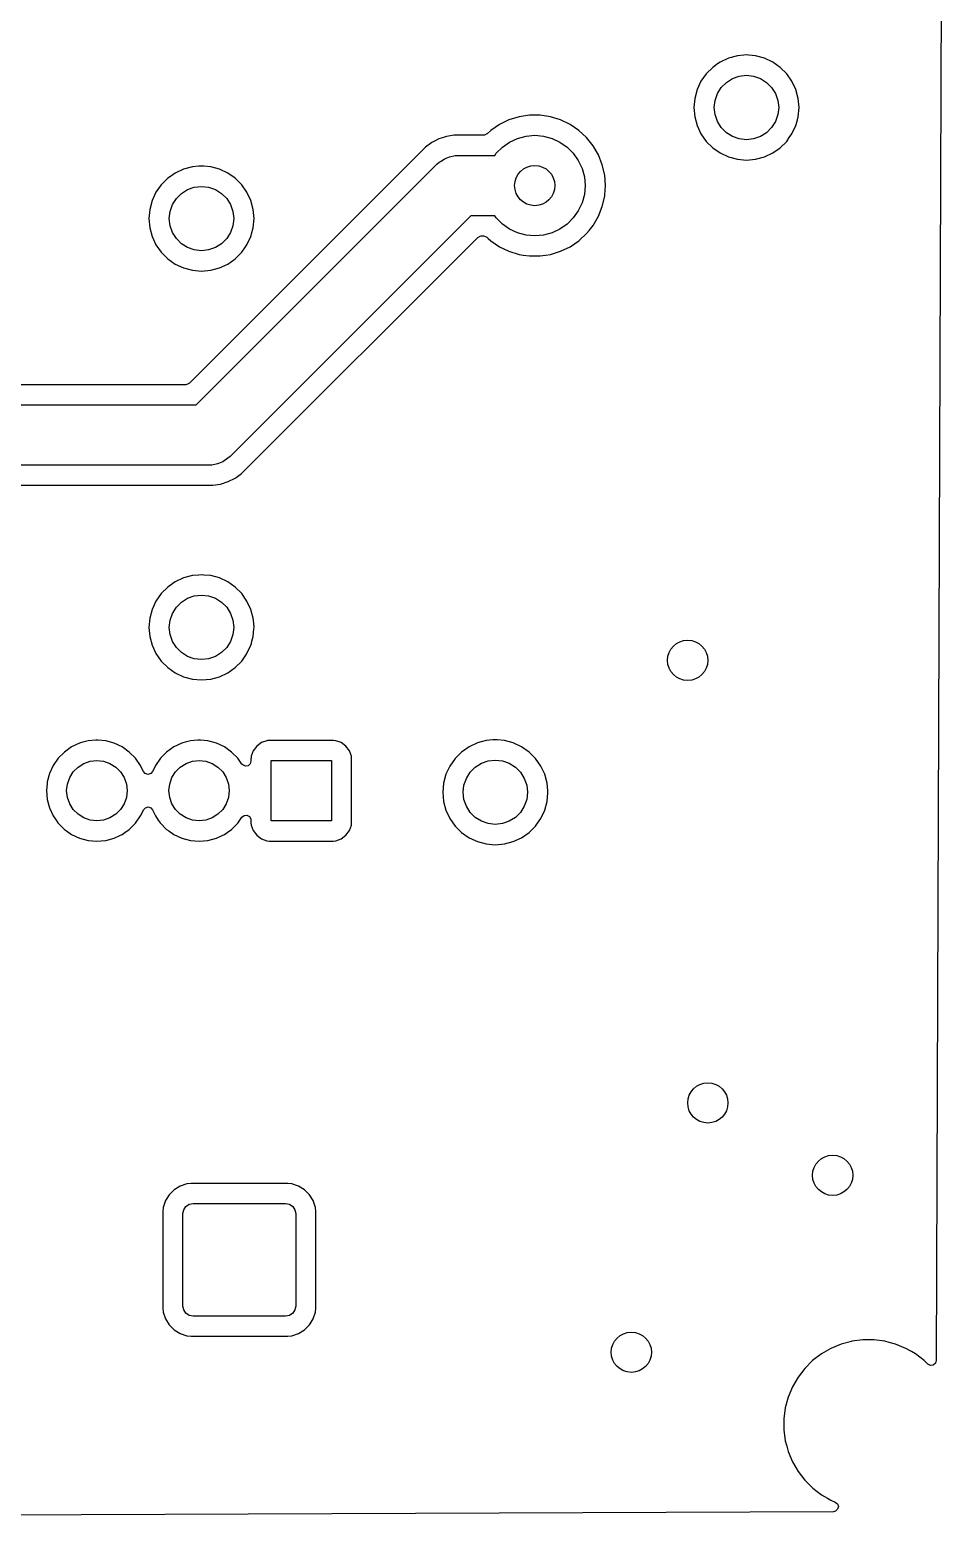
# Model space of a CAD drawing. Extents: x -0.07 to 4.53, y -0.19 to 2.96.
# Drawn here: x 3.63 to 4.527, y -0.191 to 1.272 of the extents above; entities that cross this region are included whole.
import ezdxf

# ---------------------------------------------------------------- set-up
doc = ezdxf.new("R2010")
doc.units = 0
doc.header["$MEASUREMENT"] = 0
doc.layers.add('BLACK', color=7, linetype='CONTINUOUS')

msp = doc.modelspace()

# ---------------------------------------------------------------- linework, layer by layer
at = {"layer": 'BLACK', "linetype": 'CONTINUOUS'}
for p, q in [((4.5269, 2.8103), (4.5163, -0.0301)), ((4.3131, 1.2444), (4.305, 1.2406)), ((4.3218, 1.2467), (4.3131, 1.2444)), ((4.3282, 1.2472), (4.3218, 1.2467)), ((4.3307, 1.2475), (4.3282, 1.2472)), ((4.3329, 1.2473), (4.3307, 1.2475)), ((4.3307, 1.2475), (4.3307, 1.2475)), ((4.3396, 1.2467), (4.3329, 1.2473)), ((4.3483, 1.2444), (4.3396, 1.2467)), ((4.3564, 1.2406), (4.3483, 1.2444)), ((4.2913, 1.2291), (4.2862, 1.2218)), ((4.2977, 1.2354), (4.2913, 1.2291)), ((4.3023, 1.2387), (4.2977, 1.2354)), ((4.305, 1.2406), (4.3023, 1.2387)), ((4.3637, 1.2354), (4.3564, 1.2406)), ((4.3701, 1.2291), (4.3637, 1.2354)), ((4.3752, 1.2218), (4.3701, 1.2291)), ((4.2862, 1.2218), (4.2824, 1.2136)), ((4.2862, 1.2218), (4.2862, 1.2218)), ((4.3023, 1.2097), (4.3061, 1.2157)), ((4.3061, 1.2157), (4.3111, 1.2207)), ((4.3111, 1.2207), (4.317, 1.2244)), ((4.317, 1.2244), (4.3237, 1.2268)), ((4.3237, 1.2268), (4.3307, 1.2276)), ((4.3307, 1.2276), (4.3377, 1.2268)), ((4.3377, 1.2268), (4.3444, 1.2244)), ((4.3444, 1.2244), (4.3503, 1.2207)), ((4.3503, 1.2207), (4.3553, 1.2157)), ((4.3553, 1.2157), (4.3591, 1.2097)), ((4.379, 1.2136), (4.3752, 1.2218)), ((4.2801, 1.205), (4.2793, 1.1961)), ((4.2824, 1.2136), (4.2801, 1.205)), ((4.2801, 1.205), (4.2801, 1.205)), ((4.2824, 1.2136), (4.2824, 1.2136)), ((4.2992, 1.1961), (4.3, 1.2031)), ((4.3, 1.2031), (4.3023, 1.2097)), ((4.3591, 1.2097), (4.3614, 1.2031)), ((4.3614, 1.2031), (4.3622, 1.1961)), ((4.3813, 1.205), (4.379, 1.2136)), ((4.3821, 1.1961), (4.3813, 1.205)), ((4.1082, 1.1871), (4.0984, 1.184)), ((4.1185, 1.1886), (4.1082, 1.1871)), ((4.1288, 1.1886), (4.1185, 1.1886)), ((4.139, 1.1871), (4.1288, 1.1886)), ((4.1489, 1.184), (4.139, 1.1871)), ((4.2793, 1.1961), (4.2793, 1.1961)), ((4.2793, 1.1961), (4.2801, 1.1871)), ((4.2801, 1.1871), (4.2801, 1.1871)), ((4.2801, 1.1871), (4.2824, 1.1785)), ((4.3, 1.1891), (4.2992, 1.1961)), ((4.3023, 1.1824), (4.3, 1.1891)), ((4.3614, 1.1891), (4.3591, 1.1824)), ((4.3622, 1.1961), (4.3614, 1.1891)), ((4.3805, 1.184), (4.3813, 1.1871)), ((4.3813, 1.1871), (4.3821, 1.1961)), ((4.0805, 1.1737), (4.0769, 1.1704)), ((4.0891, 1.1795), (4.0805, 1.1737)), ((4.0984, 1.184), (4.0891, 1.1795)), ((4.0891, 1.1795), (4.0891, 1.1795)), ((4.0891, 1.1795), (4.0891, 1.1795)), ((4.0984, 1.184), (4.0984, 1.184)), ((4.1582, 1.1795), (4.1489, 1.184)), ((4.1667, 1.1737), (4.1582, 1.1795)), ((4.1743, 1.1667), (4.1667, 1.1737)), ((4.2824, 1.1785), (4.2824, 1.1785)), ((4.2824, 1.1785), (4.2862, 1.1704)), ((4.3061, 1.1764), (4.3023, 1.1824)), ((4.3111, 1.1714), (4.3061, 1.1764)), ((4.317, 1.1677), (4.3111, 1.1714)), ((4.3503, 1.1714), (4.3444, 1.1677)), ((4.3553, 1.1764), (4.3503, 1.1714)), ((4.3591, 1.1824), (4.3553, 1.1764)), ((4.3752, 1.1704), (4.379, 1.1785)), ((4.379, 1.1785), (4.3793, 1.1795)), ((4.3793, 1.1795), (4.3805, 1.184)), ((4.0167, 1.1572), (3.7858, 0.9263)), ((4.023, 1.1618), (4.0167, 1.1572)), ((4.0167, 1.1572), (4.0167, 1.1572)), ((4.0263, 1.1635), (4.023, 1.1618)), ((4.0299, 1.1653), (4.0263, 1.1635)), ((4.0342, 1.1667), (4.0299, 1.1653)), ((4.0299, 1.1653), (4.0299, 1.1653)), ((4.0299, 1.1653), (4.0299, 1.1653)), ((4.0373, 1.1677), (4.0342, 1.1667)), ((4.0449, 1.1689), (4.0373, 1.1677)), ((4.0734, 1.1689), (4.0449, 1.1689)), ((4.0743, 1.169), (4.0734, 1.1689)), ((4.0768, 1.1702), (4.0743, 1.169)), ((4.0769, 1.1704), (4.0768, 1.1702)), ((4.0859, 1.1513), (4.092, 1.1574)), ((4.092, 1.1574), (4.099, 1.1623)), ((4.099, 1.1623), (4.1068, 1.1659)), ((4.1068, 1.1659), (4.1151, 1.1682)), ((4.1151, 1.1682), (4.1236, 1.1689)), ((4.1236, 1.1689), (4.1322, 1.1682)), ((4.1322, 1.1682), (4.1405, 1.1659)), ((4.1405, 1.1659), (4.1482, 1.1623)), ((4.1482, 1.1623), (4.1553, 1.1574)), ((4.1553, 1.1574), (4.1613, 1.1513)), ((4.1807, 1.1586), (4.1743, 1.1667)), ((4.1859, 1.1497), (4.1807, 1.1586)), ((4.2862, 1.1704), (4.2862, 1.1704)), ((4.2862, 1.1704), (4.2913, 1.163)), ((4.2913, 1.163), (4.2977, 1.1567)), ((4.2977, 1.1567), (4.305, 1.1516)), ((4.3237, 1.1654), (4.317, 1.1677)), ((4.3307, 1.1646), (4.3237, 1.1654)), ((4.3377, 1.1654), (4.3307, 1.1646)), ((4.3444, 1.1677), (4.3377, 1.1654)), ((4.3564, 1.1516), (4.3637, 1.1567)), ((4.3637, 1.1567), (4.3701, 1.163)), ((4.3701, 1.163), (4.3726, 1.1667)), ((4.3726, 1.1667), (4.3752, 1.1704)), ((4.0279, 1.1406), (4.0301, 1.1425)), ((4.0301, 1.1425), (4.0313, 1.1433)), ((4.0313, 1.1433), (4.0349, 1.1457)), ((4.0349, 1.1457), (4.0371, 1.1466)), ((4.0371, 1.1466), (4.0402, 1.1479)), ((4.0402, 1.1479), (4.0459, 1.1491)), ((4.0459, 1.1491), (4.0488, 1.1492)), ((4.0488, 1.1492), (4.0844, 1.1492)), ((4.0844, 1.1492), (4.0859, 1.1513)), ((4.1613, 1.1513), (4.1662, 1.1443)), ((4.1662, 1.1443), (4.1699, 1.1365)), ((4.1897, 1.1401), (4.1859, 1.1497)), ((4.305, 1.1516), (4.305, 1.1516)), ((4.305, 1.1516), (4.3131, 1.1478)), ((4.3131, 1.1478), (4.3131, 1.1478)), ((4.3131, 1.1478), (4.3218, 1.1454)), ((4.3218, 1.1454), (4.3218, 1.1454)), ((4.3218, 1.1454), (4.3307, 1.1447)), ((4.3307, 1.1447), (4.3396, 1.1454)), ((4.3307, 1.1447), (4.3307, 1.1447)), ((4.3307, 1.1447), (4.3307, 1.1447)), ((4.3396, 1.1454), (4.3483, 1.1478)), ((4.3396, 1.1454), (4.3396, 1.1454)), ((4.3483, 1.1478), (4.3564, 1.1516)), ((4.3483, 1.1478), (4.3483, 1.1478)), ((4.3564, 1.1516), (4.3564, 1.1516)), ((3.7646, 1.1268), (3.7583, 1.1204)), ((3.7664, 1.1281), (3.7646, 1.1268)), ((3.7719, 1.1319), (3.7664, 1.1281)), ((3.7801, 1.1357), (3.7719, 1.1319)), ((3.7887, 1.138), (3.7801, 1.1357)), ((3.7951, 1.1386), (3.7887, 1.138)), ((3.7925, 0.9051), (4.0279, 1.1406)), ((3.7976, 1.1388), (3.7951, 1.1386)), ((3.7999, 1.1386), (3.7976, 1.1388)), ((3.7976, 1.1388), (3.7976, 1.1388)), ((3.8066, 1.138), (3.7999, 1.1386)), ((3.8152, 1.1357), (3.8066, 1.138)), ((3.8233, 1.1319), (3.8152, 1.1357)), ((3.8307, 1.1268), (3.8233, 1.1319)), ((3.837, 1.1204), (3.8307, 1.1268)), ((4.1699, 1.1365), (4.1721, 1.1282)), ((4.1721, 1.1282), (4.1728, 1.1197)), ((4.192, 1.13), (4.1897, 1.1401)), ((4.1927, 1.1197), (4.192, 1.13)), ((4.192, 1.13), (4.192, 1.13)), ((4.192, 1.13), (4.192, 1.13)), ((3.7531, 1.1131), (3.7493, 1.105)), ((3.7583, 1.1204), (3.7531, 1.1131)), ((3.7531, 1.1131), (3.7531, 1.1131)), ((3.773, 1.107), (3.778, 1.112)), ((3.778, 1.112), (3.784, 1.1158)), ((3.784, 1.1158), (3.7906, 1.1181)), ((3.7906, 1.1181), (3.7976, 1.1189)), ((3.7976, 1.1189), (3.8046, 1.1181)), ((3.8046, 1.1181), (3.8113, 1.1158)), ((3.8113, 1.1158), (3.8173, 1.112)), ((3.8173, 1.112), (3.8223, 1.107)), ((3.8421, 1.1131), (3.837, 1.1204)), ((3.8459, 1.105), (3.8421, 1.1131)), ((4.1728, 1.1197), (4.1721, 1.1111)), ((4.1921, 1.1108), (4.1927, 1.1197)), ((4.1927, 1.1197), (4.1927, 1.1197)), ((3.7493, 1.105), (3.747, 1.0963)), ((3.7493, 1.105), (3.7493, 1.105)), ((3.7669, 1.0944), (3.7693, 1.1011)), ((3.7693, 1.1011), (3.773, 1.107)), ((3.8223, 1.107), (3.826, 1.1011)), ((3.826, 1.1011), (3.8283, 1.0944)), ((3.8483, 1.0963), (3.8459, 1.105)), ((4.1699, 1.1029), (4.1662, 1.0951)), ((4.1721, 1.1111), (4.1699, 1.1029)), ((4.1859, 1.0897), (4.1897, 1.0993)), ((4.1897, 1.0993), (4.192, 1.1094)), ((4.192, 1.1094), (4.1921, 1.1108)), ((3.747, 1.0963), (3.7462, 1.0874)), ((3.7462, 1.0874), (3.747, 1.0785)), ((3.7462, 1.0874), (3.7462, 1.0874)), ((3.747, 1.0963), (3.747, 1.0963)), ((3.7661, 1.0874), (3.7669, 1.0944)), ((3.7669, 1.0804), (3.7661, 1.0874)), ((4.061, 1.0902), (3.8256, 0.8547)), ((3.8283, 1.0944), (3.8291, 1.0874)), ((3.8291, 1.0874), (3.8283, 1.0804)), ((3.849, 1.0874), (3.8483, 1.0963)), ((3.8483, 1.0785), (3.849, 1.0874)), ((4.0844, 1.0902), (4.061, 1.0902)), ((4.0859, 1.0881), (4.0844, 1.0902)), ((4.092, 1.082), (4.0859, 1.0881)), ((4.1613, 1.0881), (4.1553, 1.082)), ((4.1662, 1.0951), (4.1613, 1.0881)), ((4.1807, 1.0808), (4.1859, 1.0897)), ((3.747, 1.0785), (3.747, 1.0785)), ((3.747, 1.0785), (3.7493, 1.0698)), ((3.7493, 1.0698), (3.7493, 1.0698)), ((3.7493, 1.0698), (3.7531, 1.0617)), ((3.7693, 1.0737), (3.7669, 1.0804)), ((3.773, 1.0678), (3.7693, 1.0737)), ((3.826, 1.0737), (3.8223, 1.0678)), ((3.8283, 1.0804), (3.826, 1.0737)), ((3.8368, 0.838), (4.0678, 1.069)), ((3.8421, 1.0617), (3.8459, 1.0698)), ((3.8459, 1.0698), (3.8462, 1.0708)), ((3.8462, 1.0708), (3.8466, 1.0724)), ((3.8466, 1.0724), (3.8483, 1.0785)), ((4.0678, 1.069), (4.0702, 1.0703)), ((4.0702, 1.0703), (4.0712, 1.0705)), ((4.0712, 1.0705), (4.0734, 1.0705)), ((4.0734, 1.0705), (4.0761, 1.0697)), ((4.0761, 1.0697), (4.0768, 1.0691)), ((4.0768, 1.0691), (4.078, 1.068)), ((4.099, 1.0771), (4.092, 1.082)), ((4.1068, 1.0734), (4.099, 1.0771)), ((4.1151, 1.0712), (4.1068, 1.0734)), ((4.1236, 1.0705), (4.1151, 1.0712)), ((4.1322, 1.0712), (4.1236, 1.0705)), ((4.1405, 1.0734), (4.1322, 1.0712)), ((4.1482, 1.0771), (4.1405, 1.0734)), ((4.1553, 1.082), (4.1482, 1.0771)), ((4.1673, 1.0662), (4.1743, 1.0727)), ((4.1743, 1.0727), (4.1768, 1.0758)), ((4.1768, 1.0758), (4.1807, 1.0808)), ((3.7531, 1.0617), (3.7531, 1.0617)), ((3.7531, 1.0617), (3.7583, 1.0544)), ((3.7583, 1.0544), (3.7646, 1.048)), ((3.778, 1.0628), (3.773, 1.0678)), ((3.784, 1.059), (3.778, 1.0628)), ((3.7906, 1.0567), (3.784, 1.059)), ((3.7976, 1.0559), (3.7906, 1.0567)), ((3.8046, 1.0567), (3.7976, 1.0559)), ((3.8113, 1.059), (3.8046, 1.0567)), ((3.8173, 1.0628), (3.8113, 1.059)), ((3.8223, 1.0678), (3.8173, 1.0628)), ((3.8307, 1.048), (3.837, 1.0544)), ((3.837, 1.0544), (3.8408, 1.0598)), ((3.8408, 1.0598), (3.8421, 1.0617)), ((4.078, 1.068), (4.0805, 1.0657)), ((4.0805, 1.0657), (4.0891, 1.0598)), ((4.0891, 1.0598), (4.0891, 1.0598)), ((4.0891, 1.0598), (4.0984, 1.0554)), ((4.0984, 1.0554), (4.0984, 1.0554)), ((4.0984, 1.0554), (4.1082, 1.0523)), ((4.139, 1.0523), (4.1489, 1.0554)), ((4.1489, 1.0554), (4.1582, 1.0598)), ((4.1582, 1.0598), (4.1667, 1.0657)), ((4.1582, 1.0598), (4.1582, 1.0598)), ((4.1582, 1.0598), (4.1582, 1.0598)), ((4.1582, 1.0598), (4.1582, 1.0598)), ((4.1667, 1.0657), (4.1673, 1.0662)), ((3.7646, 1.048), (3.7719, 1.0429)), ((3.7719, 1.0429), (3.7719, 1.0429)), ((3.7719, 1.0429), (3.7801, 1.0391)), ((3.7801, 1.0391), (3.7801, 1.0391)), ((3.7801, 1.0391), (3.7887, 1.0368)), ((3.8066, 1.0368), (3.8152, 1.0391)), ((3.8152, 1.0391), (3.8233, 1.0429)), ((3.8152, 1.0391), (3.8152, 1.0391)), ((3.8233, 1.0429), (3.8307, 1.048)), ((3.8233, 1.0429), (3.8233, 1.0429)), ((4.1082, 1.0523), (4.1082, 1.0523)), ((4.1082, 1.0523), (4.1082, 1.0523)), ((4.1082, 1.0523), (4.1121, 1.0517)), ((4.1121, 1.0517), (4.1185, 1.0508)), ((4.1185, 1.0508), (4.1185, 1.0508)), ((4.1185, 1.0508), (4.1288, 1.0508)), ((4.1288, 1.0508), (4.1341, 1.0516)), ((4.1341, 1.0516), (4.139, 1.0523)), ((4.139, 1.0523), (4.139, 1.0523)), ((4.139, 1.0523), (4.139, 1.0523)), ((3.7887, 1.0368), (3.7887, 1.0368)), ((3.7887, 1.0368), (3.7976, 1.036)), ((3.7976, 1.036), (3.8066, 1.0368)), ((3.7976, 1.036), (3.7976, 1.036)), ((3.7976, 1.036), (3.7976, 1.036)), ((3.8066, 1.0368), (3.8066, 1.0368)), ((3.7823, 0.9248), (3.3048, 0.9248)), ((3.7833, 0.9249), (3.7823, 0.9248)), ((3.7858, 0.9263), (3.7833, 0.9249)), ((3.3087, 0.9051), (3.7925, 0.9051)), ((3.817, 0.8488), (3.8133, 0.8473)), ((3.8186, 0.8495), (3.817, 0.8488)), ((3.8235, 0.8528), (3.8186, 0.8495)), ((3.8256, 0.8547), (3.8235, 0.8528)), ((3.8047, 0.8461), (3.3209, 0.8461)), ((3.8076, 0.8462), (3.8047, 0.8461)), ((3.8133, 0.8473), (3.8076, 0.8462)), ((3.8305, 0.8335), (3.8314, 0.8341)), ((3.8314, 0.8341), (3.8368, 0.838)), ((3.3311, 0.8264), (3.8086, 0.8264)), ((3.8086, 0.8264), (3.8163, 0.8276)), ((3.8163, 0.8276), (3.8236, 0.83)), ((3.8236, 0.83), (3.8305, 0.8335)), ((3.7719, 0.7319), (3.7697, 0.7304)), ((3.7801, 0.7357), (3.7719, 0.7319)), ((3.7887, 0.738), (3.7801, 0.7357)), ((3.7951, 0.7386), (3.7887, 0.738)), ((3.7976, 0.7388), (3.7951, 0.7386)), ((3.7999, 0.7386), (3.7976, 0.7388)), ((3.7976, 0.7388), (3.7976, 0.7388)), ((3.8066, 0.738), (3.7999, 0.7386)), ((3.8152, 0.7357), (3.8066, 0.738)), ((3.8233, 0.7319), (3.8152, 0.7357)), ((3.8307, 0.7268), (3.8233, 0.7319)), ((3.7583, 0.7204), (3.7531, 0.7131)), ((3.7646, 0.7268), (3.7583, 0.7204)), ((3.7697, 0.7304), (3.7646, 0.7268)), ((3.784, 0.7158), (3.7906, 0.7181)), ((3.7906, 0.7181), (3.7976, 0.7189)), ((3.7976, 0.7189), (3.8046, 0.7181)), ((3.8046, 0.7181), (3.8113, 0.7158)), ((3.837, 0.7204), (3.8307, 0.7268)), ((3.8421, 0.7131), (3.837, 0.7204)), ((3.7493, 0.705), (3.747, 0.6963)), ((3.7531, 0.7131), (3.7493, 0.705)), ((3.7493, 0.705), (3.7493, 0.705)), ((3.7531, 0.7131), (3.7531, 0.7131)), ((3.7693, 0.7011), (3.773, 0.707)), ((3.773, 0.707), (3.778, 0.712)), ((3.778, 0.712), (3.784, 0.7158)), ((3.8113, 0.7158), (3.8173, 0.712)), ((3.8173, 0.712), (3.8223, 0.707)), ((3.8223, 0.707), (3.826, 0.7011)), ((3.8459, 0.705), (3.8421, 0.7131)), ((3.8483, 0.6963), (3.8459, 0.705)), ((3.747, 0.6963), (3.7462, 0.6874)), ((3.747, 0.6963), (3.747, 0.6963)), ((3.7661, 0.6874), (3.7669, 0.6944)), ((3.7669, 0.6944), (3.7693, 0.7011)), ((3.826, 0.7011), (3.8283, 0.6944)), ((3.8283, 0.6944), (3.8291, 0.6874)), ((3.8487, 0.6916), (3.8483, 0.6963)), ((3.849, 0.6874), (3.8487, 0.6916)), ((3.7462, 0.6874), (3.747, 0.6785)), ((3.7462, 0.6874), (3.7462, 0.6874)), ((3.747, 0.6785), (3.747, 0.6785)), ((3.747, 0.6785), (3.7493, 0.6698)), ((3.7669, 0.6804), (3.7661, 0.6874)), ((3.7693, 0.6737), (3.7669, 0.6804)), ((3.773, 0.6678), (3.7693, 0.6737)), ((3.826, 0.6737), (3.8223, 0.6678)), ((3.8283, 0.6804), (3.826, 0.6737)), ((3.8291, 0.6874), (3.8283, 0.6804)), ((3.8464, 0.6717), (3.847, 0.6738)), ((3.847, 0.6738), (3.8483, 0.6785)), ((3.8483, 0.6785), (3.8489, 0.686)), ((3.8489, 0.686), (3.849, 0.6874)), ((3.849, 0.6874), (3.849, 0.6874)), ((3.7493, 0.6698), (3.7493, 0.6698)), ((3.7493, 0.6698), (3.7531, 0.6617)), ((3.7531, 0.6617), (3.7531, 0.6617)), ((3.7531, 0.6617), (3.7583, 0.6544)), ((3.778, 0.6628), (3.773, 0.6678)), ((3.784, 0.659), (3.778, 0.6628)), ((3.7906, 0.6567), (3.784, 0.659)), ((3.8113, 0.659), (3.8046, 0.6567)), ((3.8173, 0.6628), (3.8113, 0.659)), ((3.8223, 0.6678), (3.8173, 0.6628)), ((3.837, 0.6544), (3.8417, 0.6611)), ((3.8417, 0.6611), (3.8421, 0.6617)), ((3.8421, 0.6617), (3.8459, 0.6698)), ((3.8459, 0.6698), (3.8464, 0.6717)), ((3.7583, 0.6544), (3.7646, 0.648)), ((3.7646, 0.648), (3.7719, 0.6429)), ((3.7976, 0.6559), (3.7906, 0.6567)), ((3.8046, 0.6567), (3.7976, 0.6559)), ((3.8233, 0.6429), (3.8307, 0.648)), ((3.8307, 0.648), (3.837, 0.6544)), ((3.7719, 0.6429), (3.7719, 0.6429)), ((3.7719, 0.6429), (3.7801, 0.6391)), ((3.7801, 0.6391), (3.7801, 0.6391)), ((3.7801, 0.6391), (3.7887, 0.6368)), ((3.7887, 0.6368), (3.7887, 0.6368)), ((3.7887, 0.6368), (3.7976, 0.636)), ((3.7976, 0.636), (3.8066, 0.6368)), ((3.7976, 0.636), (3.7976, 0.636)), ((3.7976, 0.636), (3.7976, 0.636)), ((3.8066, 0.6368), (3.8152, 0.6391)), ((3.8066, 0.6368), (3.8066, 0.6368)), ((3.8152, 0.6391), (3.8233, 0.6429)), ((3.8152, 0.6391), (3.8152, 0.6391)), ((3.8233, 0.6429), (3.8233, 0.6429)), ((3.6784, 0.574), (3.6706, 0.5704)), ((3.6794, 0.5743), (3.6784, 0.574)), ((3.6816, 0.5749), (3.6794, 0.5743)), ((3.6867, 0.5762), (3.6816, 0.5749)), ((3.6941, 0.5769), (3.6867, 0.5762)), ((3.6953, 0.577), (3.6941, 0.5769)), ((3.6966, 0.5769), (3.6953, 0.577)), ((3.6953, 0.577), (3.6953, 0.577)), ((3.7039, 0.5762), (3.6966, 0.5769)), ((3.7122, 0.574), (3.7039, 0.5762)), ((3.72, 0.5704), (3.7122, 0.574)), ((3.7784, 0.574), (3.7706, 0.5704)), ((3.7794, 0.5743), (3.7784, 0.574)), ((3.7816, 0.5749), (3.7794, 0.5743)), ((3.7867, 0.5762), (3.7816, 0.5749)), ((3.7941, 0.5769), (3.7867, 0.5762)), ((3.7953, 0.577), (3.7941, 0.5769)), ((3.7966, 0.5769), (3.7953, 0.577)), ((3.7953, 0.577), (3.7953, 0.577)), ((3.8039, 0.5762), (3.7966, 0.5769)), ((3.8122, 0.574), (3.8039, 0.5762)), ((3.82, 0.5704), (3.8122, 0.574)), ((3.8517, 0.5712), (3.8483, 0.5666)), ((3.8562, 0.5746), (3.8517, 0.5712)), ((3.8517, 0.5712), (3.8517, 0.5712)), ((3.8615, 0.5765), (3.8562, 0.5746)), ((3.8562, 0.5746), (3.8562, 0.5746)), ((3.8621, 0.5766), (3.8615, 0.5765)), ((3.8639, 0.5768), (3.8621, 0.5766)), ((3.9267, 0.5768), (3.8639, 0.5768)), ((3.929, 0.5765), (3.9267, 0.5768)), ((3.9343, 0.5746), (3.929, 0.5765)), ((3.9389, 0.5712), (3.9343, 0.5746)), ((3.9423, 0.5666), (3.9389, 0.5712)), ((4.0675, 0.5743), (4.0593, 0.5705)), ((4.0761, 0.5766), (4.0675, 0.5743)), ((4.0825, 0.5772), (4.0761, 0.5766)), ((4.085, 0.5774), (4.0825, 0.5772)), ((4.0873, 0.5772), (4.085, 0.5774)), ((4.085, 0.5774), (4.085, 0.5774)), ((4.094, 0.5766), (4.0873, 0.5772)), ((4.1026, 0.5743), (4.094, 0.5766)), ((4.1107, 0.5705), (4.1026, 0.5743)), ((3.6574, 0.5593), (3.6525, 0.5523)), ((3.6635, 0.5654), (3.6574, 0.5593)), ((3.6706, 0.5704), (3.6635, 0.5654)), ((3.6706, 0.5704), (3.6706, 0.5704)), ((3.6706, 0.5704), (3.6706, 0.5704)), ((3.6825, 0.5542), (3.6887, 0.5563)), ((3.6887, 0.5563), (3.6953, 0.5571)), ((3.6953, 0.5571), (3.7018, 0.5563)), ((3.7018, 0.5563), (3.7081, 0.5542)), ((3.727, 0.5654), (3.72, 0.5704)), ((3.7331, 0.5593), (3.727, 0.5654)), ((3.7381, 0.5523), (3.7331, 0.5593)), ((3.7574, 0.5593), (3.7525, 0.5523)), ((3.7635, 0.5654), (3.7574, 0.5593)), ((3.7706, 0.5704), (3.7635, 0.5654)), ((3.7706, 0.5704), (3.7706, 0.5704)), ((3.7706, 0.5704), (3.7706, 0.5704)), ((3.7825, 0.5542), (3.7887, 0.5563)), ((3.7887, 0.5563), (3.7953, 0.5571)), ((3.7953, 0.5571), (3.8018, 0.5563)), ((3.8018, 0.5563), (3.8081, 0.5542)), ((3.827, 0.5654), (3.82, 0.5704)), ((3.8331, 0.5593), (3.827, 0.5654)), ((3.8372, 0.5536), (3.8331, 0.5593)), ((3.846, 0.5564), (3.8453, 0.5537)), ((3.8461, 0.5593), (3.846, 0.559)), ((3.846, 0.559), (3.846, 0.559)), ((3.846, 0.559), (3.846, 0.5564)), ((3.8463, 0.5613), (3.8461, 0.5593)), ((3.8483, 0.5666), (3.8463, 0.5613)), ((3.8483, 0.5666), (3.8483, 0.5666)), ((3.8657, 0.498), (3.8657, 0.5571)), ((3.8657, 0.5571), (3.9248, 0.5571)), ((3.9248, 0.5571), (3.9248, 0.498)), ((3.9443, 0.5613), (3.9423, 0.5666)), ((3.9445, 0.559), (3.9443, 0.5613)), ((3.9445, 0.526), (3.9445, 0.559)), ((4.0457, 0.559), (4.0405, 0.5517)), ((4.052, 0.5654), (4.0457, 0.559)), ((4.0593, 0.5705), (4.052, 0.5654)), ((4.0593, 0.5705), (4.0593, 0.5705)), ((4.0714, 0.5544), (4.078, 0.5567)), ((4.078, 0.5567), (4.085, 0.5575)), ((4.085, 0.5575), (4.092, 0.5567)), ((4.092, 0.5567), (4.0987, 0.5544)), ((4.1181, 0.5654), (4.1107, 0.5705)), ((4.1244, 0.559), (4.1181, 0.5654)), ((4.1295, 0.5517), (4.1244, 0.559)), ((3.6488, 0.5445), (3.6466, 0.5361)), ((3.6525, 0.5523), (3.6488, 0.5445)), ((3.6488, 0.5445), (3.6488, 0.5445)), ((3.6488, 0.5445), (3.6488, 0.5445)), ((3.6525, 0.5523), (3.6525, 0.5523)), ((3.6687, 0.5404), (3.6722, 0.546)), ((3.6722, 0.546), (3.6769, 0.5506)), ((3.6769, 0.5506), (3.6825, 0.5542)), ((3.7081, 0.5542), (3.7137, 0.5506)), ((3.7137, 0.5506), (3.7184, 0.546)), ((3.7184, 0.546), (3.7219, 0.5404)), ((3.7406, 0.5468), (3.7381, 0.5523)), ((3.7409, 0.5463), (3.7406, 0.5468)), ((3.7426, 0.5443), (3.7409, 0.5463)), ((3.7452, 0.5435), (3.7426, 0.5443)), ((3.7479, 0.5443), (3.7452, 0.5435)), ((3.7497, 0.5463), (3.7479, 0.5443)), ((3.7499, 0.5468), (3.7497, 0.5463)), ((3.7525, 0.5523), (3.7499, 0.5468)), ((3.7525, 0.5523), (3.7525, 0.5523)), ((3.7687, 0.5404), (3.7722, 0.546)), ((3.7722, 0.546), (3.7769, 0.5506)), ((3.7769, 0.5506), (3.7825, 0.5542)), ((3.8081, 0.5542), (3.8137, 0.5506)), ((3.8137, 0.5506), (3.8184, 0.546)), ((3.8184, 0.546), (3.8219, 0.5404)), ((3.838, 0.5527), (3.8372, 0.5536)), ((3.8405, 0.5515), (3.838, 0.5527)), ((3.8432, 0.5519), (3.8405, 0.5515)), ((3.8453, 0.5537), (3.8432, 0.5519)), ((4.0367, 0.5436), (4.0344, 0.5349)), ((4.0405, 0.5517), (4.0367, 0.5436)), ((4.0367, 0.5436), (4.0367, 0.5436)), ((4.0405, 0.5517), (4.0405, 0.5517)), ((4.0567, 0.5396), (4.0604, 0.5456)), ((4.0604, 0.5456), (4.0654, 0.5506)), ((4.0654, 0.5506), (4.0714, 0.5544)), ((4.0987, 0.5544), (4.1047, 0.5506)), ((4.1047, 0.5506), (4.1097, 0.5456)), ((4.1097, 0.5456), (4.1134, 0.5396)), ((4.1333, 0.5436), (4.1295, 0.5517)), ((4.1357, 0.5349), (4.1333, 0.5436)), ((3.6465, 0.5347), (3.6459, 0.5276)), ((3.6459, 0.5276), (3.6466, 0.519)), ((3.6459, 0.5276), (3.6459, 0.5276)), ((3.6466, 0.5361), (3.6465, 0.5347)), ((3.6466, 0.5361), (3.6466, 0.5361)), ((3.6657, 0.5276), (3.6665, 0.5341)), ((3.6665, 0.521), (3.6657, 0.5276)), ((3.6665, 0.5341), (3.6687, 0.5404)), ((3.7219, 0.5404), (3.7241, 0.5341)), ((3.7241, 0.5341), (3.7248, 0.5276)), ((3.7248, 0.5276), (3.7241, 0.521)), ((3.7657, 0.5276), (3.7665, 0.5341)), ((3.7665, 0.521), (3.7657, 0.5276)), ((3.7665, 0.5341), (3.7687, 0.5404)), ((3.8219, 0.5404), (3.8241, 0.5341)), ((3.8241, 0.5341), (3.8248, 0.5276)), ((3.8248, 0.5276), (3.8241, 0.521)), ((4.0344, 0.5349), (4.0336, 0.526)), ((4.0344, 0.5349), (4.0344, 0.5349)), ((4.0535, 0.526), (4.0543, 0.533)), ((4.0543, 0.533), (4.0567, 0.5396)), ((4.1134, 0.5396), (4.1157, 0.533)), ((4.1157, 0.533), (4.1165, 0.526)), ((4.1363, 0.5276), (4.1357, 0.5349)), ((4.1364, 0.526), (4.1363, 0.5276)), ((3.6466, 0.519), (3.6466, 0.519)), ((3.6466, 0.519), (3.6488, 0.5107)), ((3.6687, 0.5147), (3.6665, 0.521)), ((3.6722, 0.5091), (3.6687, 0.5147)), ((3.7219, 0.5147), (3.7184, 0.5091)), ((3.7241, 0.521), (3.7219, 0.5147)), ((3.7687, 0.5147), (3.7665, 0.521)), ((3.7722, 0.5091), (3.7687, 0.5147)), ((3.8219, 0.5147), (3.8184, 0.5091)), ((3.8241, 0.521), (3.8219, 0.5147)), ((3.9445, 0.4961), (3.9445, 0.526)), ((4.0336, 0.526), (4.0344, 0.5171)), ((4.0336, 0.526), (4.0336, 0.526)), ((4.0344, 0.5171), (4.0344, 0.5171)), ((4.0344, 0.5171), (4.0367, 0.5084)), ((4.0543, 0.519), (4.0535, 0.526)), ((4.0567, 0.5123), (4.0543, 0.519)), ((4.0604, 0.5063), (4.0567, 0.5123)), ((4.1134, 0.5123), (4.1097, 0.5063)), ((4.1157, 0.519), (4.1134, 0.5123)), ((4.1165, 0.526), (4.1157, 0.519)), ((4.1333, 0.5084), (4.1357, 0.5171)), ((4.1357, 0.5171), (4.1364, 0.5255)), ((4.1364, 0.5255), (4.1364, 0.526)), ((4.1364, 0.526), (4.1364, 0.526)), ((3.6488, 0.5107), (3.6488, 0.5107)), ((3.6488, 0.5107), (3.6525, 0.5028)), ((3.6525, 0.5028), (3.6553, 0.4987)), ((3.6553, 0.4987), (3.6572, 0.4961)), ((3.6769, 0.5045), (3.6722, 0.5091)), ((3.6825, 0.501), (3.6769, 0.5045)), ((3.6887, 0.4988), (3.6825, 0.501)), ((3.6953, 0.498), (3.6887, 0.4988)), ((3.7018, 0.4988), (3.6953, 0.498)), ((3.7081, 0.501), (3.7018, 0.4988)), ((3.7137, 0.5045), (3.7081, 0.501)), ((3.7184, 0.5091), (3.7137, 0.5045)), ((3.7331, 0.4958), (3.7381, 0.5028)), ((3.7381, 0.5028), (3.7398, 0.5066)), ((3.7398, 0.5066), (3.7409, 0.5088)), ((3.7409, 0.5088), (3.7427, 0.5109)), ((3.7427, 0.5109), (3.7453, 0.5116)), ((3.7453, 0.5116), (3.7479, 0.5108)), ((3.7479, 0.5108), (3.7497, 0.5088)), ((3.7497, 0.5088), (3.7525, 0.5028)), ((3.7525, 0.5028), (3.7553, 0.4987)), ((3.7553, 0.4987), (3.7572, 0.4961)), ((3.7769, 0.5045), (3.7722, 0.5091)), ((3.7825, 0.501), (3.7769, 0.5045)), ((3.7887, 0.4988), (3.7825, 0.501)), ((3.7953, 0.498), (3.7887, 0.4988)), ((3.8018, 0.4988), (3.7953, 0.498)), ((3.8081, 0.501), (3.8018, 0.4988)), ((3.8137, 0.5045), (3.8081, 0.501)), ((3.8184, 0.5091), (3.8137, 0.5045)), ((3.8331, 0.4958), (3.8372, 0.5015)), ((3.8372, 0.5015), (3.8393, 0.5033)), ((3.8393, 0.5033), (3.842, 0.5035)), ((3.842, 0.5035), (3.8445, 0.5023)), ((3.8445, 0.5023), (3.8459, 0.4999)), ((3.8459, 0.4999), (3.846, 0.4987)), ((3.846, 0.4987), (3.846, 0.4961)), ((3.9248, 0.498), (3.8657, 0.498)), ((4.0367, 0.5084), (4.0367, 0.5084)), ((4.0367, 0.5084), (4.0405, 0.5003)), ((4.0405, 0.5003), (4.0405, 0.5003)), ((4.0405, 0.5003), (4.0457, 0.4929)), ((4.0654, 0.5014), (4.0604, 0.5063)), ((4.0714, 0.4976), (4.0654, 0.5014)), ((4.078, 0.4953), (4.0714, 0.4976)), ((4.0987, 0.4976), (4.092, 0.4953)), ((4.1047, 0.5014), (4.0987, 0.4976)), ((4.1097, 0.5063), (4.1047, 0.5014)), ((4.1264, 0.4958), (4.1295, 0.5003)), ((4.1295, 0.5003), (4.1333, 0.5084)), ((3.6572, 0.4961), (3.6574, 0.4958)), ((3.6574, 0.4958), (3.6635, 0.4897)), ((3.6635, 0.4897), (3.6635, 0.4897)), ((3.6635, 0.4897), (3.6635, 0.4897)), ((3.6635, 0.4897), (3.6655, 0.4883)), ((3.6655, 0.4883), (3.6706, 0.4848)), ((3.6706, 0.4848), (3.6784, 0.4811)), ((3.7122, 0.4811), (3.7178, 0.4838)), ((3.7178, 0.4838), (3.72, 0.4848)), ((3.72, 0.4848), (3.7226, 0.4866)), ((3.7226, 0.4866), (3.727, 0.4897)), ((3.727, 0.4897), (3.7331, 0.4958)), ((3.7572, 0.4961), (3.7574, 0.4958)), ((3.7574, 0.4958), (3.7635, 0.4897)), ((3.7635, 0.4897), (3.7635, 0.4897)), ((3.7635, 0.4897), (3.7635, 0.4897)), ((3.7635, 0.4897), (3.7655, 0.4883)), ((3.7655, 0.4883), (3.7706, 0.4848)), ((3.7706, 0.4848), (3.7784, 0.4811)), ((3.8122, 0.4811), (3.8178, 0.4838)), ((3.8178, 0.4838), (3.82, 0.4848)), ((3.82, 0.4848), (3.8226, 0.4866)), ((3.8226, 0.4866), (3.827, 0.4897)), ((3.827, 0.4897), (3.8331, 0.4958)), ((3.846, 0.4961), (3.846, 0.4961)), ((3.846, 0.4961), (3.8463, 0.4938)), ((3.8463, 0.4938), (3.8483, 0.4885)), ((3.8483, 0.4885), (3.8483, 0.4885)), ((3.8483, 0.4885), (3.8517, 0.484)), ((3.8517, 0.484), (3.8517, 0.484)), ((3.8517, 0.484), (3.8562, 0.4806)), ((3.9343, 0.4806), (3.9389, 0.484)), ((3.9389, 0.484), (3.9423, 0.4885)), ((3.9389, 0.484), (3.9389, 0.484)), ((3.9423, 0.4885), (3.9443, 0.4938)), ((3.9423, 0.4885), (3.9423, 0.4885)), ((3.9443, 0.4938), (3.9445, 0.4958)), ((3.9445, 0.4958), (3.9445, 0.4961)), ((4.0457, 0.4929), (4.052, 0.4866)), ((4.052, 0.4866), (4.0593, 0.4815)), ((4.085, 0.4945), (4.078, 0.4953)), ((4.092, 0.4953), (4.085, 0.4945)), ((4.1107, 0.4815), (4.1181, 0.4866)), ((4.1181, 0.4866), (4.1244, 0.4929)), ((4.1244, 0.4929), (4.1264, 0.4958)), ((3.6784, 0.4811), (3.6784, 0.4811)), ((3.6784, 0.4811), (3.6867, 0.4789)), ((3.6867, 0.4789), (3.6953, 0.4781)), ((3.6953, 0.4781), (3.6996, 0.4785)), ((3.6953, 0.4781), (3.6953, 0.4781)), ((3.6953, 0.4781), (3.6953, 0.4781)), ((3.6996, 0.4785), (3.7039, 0.4789)), ((3.7039, 0.4789), (3.7122, 0.4811)), ((3.7039, 0.4789), (3.7039, 0.4789)), ((3.7122, 0.4811), (3.7122, 0.4811)), ((3.7122, 0.4811), (3.7122, 0.4811)), ((3.7784, 0.4811), (3.7784, 0.4811)), ((3.7784, 0.4811), (3.7867, 0.4789)), ((3.7867, 0.4789), (3.7953, 0.4781)), ((3.7953, 0.4781), (3.7996, 0.4785)), ((3.7953, 0.4781), (3.7953, 0.4781)), ((3.7953, 0.4781), (3.7953, 0.4781)), ((3.7996, 0.4785), (3.8039, 0.4789)), ((3.8039, 0.4789), (3.8122, 0.4811)), ((3.8039, 0.4789), (3.8039, 0.4789)), ((3.8122, 0.4811), (3.8122, 0.4811)), ((3.8122, 0.4811), (3.8122, 0.4811)), ((3.8562, 0.4806), (3.8562, 0.4806)), ((3.8562, 0.4806), (3.8615, 0.4786)), ((3.8615, 0.4786), (3.8615, 0.4786)), ((3.8615, 0.4786), (3.8639, 0.4783)), ((3.8639, 0.4783), (3.8639, 0.4783)), ((3.8639, 0.4783), (3.8639, 0.4783)), ((3.8639, 0.4783), (3.8639, 0.4783)), ((3.8639, 0.4783), (3.8639, 0.4783)), ((3.8639, 0.4783), (3.9267, 0.4783)), ((3.9267, 0.4783), (3.929, 0.4786)), ((3.9267, 0.4783), (3.9267, 0.4783)), ((3.929, 0.4786), (3.9343, 0.4806)), ((3.9343, 0.4806), (3.9343, 0.4806)), ((4.0593, 0.4815), (4.0593, 0.4815)), ((4.0593, 0.4815), (4.0675, 0.4777)), ((4.0675, 0.4777), (4.0675, 0.4777)), ((4.0675, 0.4777), (4.0761, 0.4754)), ((4.0761, 0.4754), (4.0761, 0.4754)), ((4.0761, 0.4754), (4.085, 0.4746)), ((4.085, 0.4746), (4.094, 0.4754)), ((4.085, 0.4746), (4.085, 0.4746)), ((4.085, 0.4746), (4.085, 0.4746)), ((4.094, 0.4754), (4.1026, 0.4777)), ((4.094, 0.4754), (4.094, 0.4754)), ((4.1026, 0.4777), (4.1107, 0.4815)), ((4.1026, 0.4777), (4.1026, 0.4777)), ((4.1107, 0.4815), (4.1107, 0.4815)), ((3.766, 0.1322), (3.7624, 0.1264)), ((3.7709, 0.1371), (3.766, 0.1322)), ((3.766, 0.1322), (3.766, 0.1322)), ((3.7768, 0.1407), (3.7709, 0.1371)), ((3.7709, 0.1371), (3.7709, 0.1371)), ((3.7834, 0.1429), (3.7768, 0.1407)), ((3.7768, 0.1407), (3.7768, 0.1407)), ((3.7768, 0.1407), (3.7768, 0.1407)), ((3.7874, 0.1433), (3.7834, 0.1429)), ((3.8819, 0.1433), (3.7874, 0.1433)), ((3.8859, 0.1429), (3.8819, 0.1433)), ((3.8925, 0.1407), (3.8859, 0.1429)), ((3.8984, 0.1371), (3.8925, 0.1407)), ((3.9033, 0.1322), (3.8984, 0.1371)), ((3.9069, 0.1264), (3.9033, 0.1322)), ((3.7602, 0.1198), (3.7598, 0.1157)), ((3.7624, 0.1264), (3.7602, 0.1198)), ((3.7602, 0.1198), (3.7602, 0.1198)), ((3.7624, 0.1264), (3.7624, 0.1264)), ((3.7795, 0.1138), (3.7803, 0.1175)), ((3.7803, 0.1175), (3.7824, 0.1207)), ((3.7824, 0.1207), (3.7856, 0.1229)), ((3.7856, 0.1229), (3.7894, 0.1236)), ((3.7894, 0.1236), (3.8799, 0.1236)), ((3.8799, 0.1236), (3.8837, 0.1229)), ((3.8837, 0.1229), (3.8869, 0.1207)), ((3.8869, 0.1207), (3.889, 0.1175)), ((3.889, 0.1175), (3.8898, 0.1138)), ((3.9091, 0.1198), (3.9069, 0.1264)), ((3.9095, 0.1157), (3.9091, 0.1198)), ((3.7598, 0.1157), (3.7598, 0.0213)), ((3.7795, 0.0232), (3.7795, 0.1138)), ((3.8898, 0.1138), (3.8898, 0.0232)), ((3.9095, 0.0213), (3.9095, 0.1157)), ((3.7598, 0.0213), (3.7602, 0.0172)), ((3.7602, 0.0172), (3.7602, 0.0172)), ((3.7602, 0.0172), (3.7624, 0.0107)), ((3.7803, 0.0195), (3.7795, 0.0232)), ((3.7824, 0.0163), (3.7803, 0.0195)), ((3.7856, 0.0141), (3.7824, 0.0163)), ((3.8869, 0.0163), (3.8837, 0.0141)), ((3.889, 0.0195), (3.8869, 0.0163)), ((3.8898, 0.0232), (3.889, 0.0195)), ((3.9069, 0.0107), (3.9091, 0.0172)), ((3.9091, 0.0172), (3.9095, 0.0213)), ((3.7624, 0.0107), (3.7624, 0.0107)), ((3.7624, 0.0107), (3.766, 0.0048)), ((3.766, 0.0048), (3.766, 0.0048)), ((3.766, 0.0048), (3.7709, -0.0001)), ((3.7894, 0.0134), (3.7856, 0.0141)), ((3.8799, 0.0134), (3.7894, 0.0134)), ((3.8837, 0.0141), (3.8799, 0.0134)), ((3.8984, -0.0001), (3.9033, 0.0048)), ((3.9033, 0.0048), (3.9038, 0.0057)), ((3.9038, 0.0057), (3.9069, 0.0107)), ((3.9069, 0.0107), (3.9069, 0.0107)), ((3.9069, 0.0107), (3.9069, 0.0107)), ((3.7709, -0.0001), (3.7709, -0.0001)), ((3.7709, -0.0001), (3.7768, -0.0037)), ((3.7768, -0.0037), (3.7768, -0.0037)), ((3.7768, -0.0037), (3.7768, -0.0037)), ((3.7768, -0.0037), (3.7834, -0.0059)), ((3.7834, -0.0059), (3.7874, -0.0063)), ((3.7874, -0.0063), (3.7874, -0.0063)), ((3.7874, -0.0063), (3.8819, -0.0063)), ((3.8819, -0.0063), (3.8859, -0.0059)), ((3.8819, -0.0063), (3.8819, -0.0063)), ((3.8859, -0.0059), (3.8925, -0.0037)), ((3.8925, -0.0037), (3.8984, -0.0001)), ((4.4234, -0.014), (4.4133, -0.0182)), ((4.4335, -0.0113), (4.4234, -0.014)), ((4.4338, -0.0112), (4.4335, -0.0113)), ((4.4446, -0.0098), (4.4338, -0.0112)), ((4.4338, -0.0112), (4.4338, -0.0112)), ((4.4338, -0.0112), (4.4338, -0.0112)), ((4.4554, -0.0098), (4.4446, -0.0098)), ((4.4446, -0.0098), (4.4446, -0.0098)), ((4.4446, -0.0098), (4.4446, -0.0098)), ((4.4662, -0.0112), (4.4554, -0.0098)), ((4.4554, -0.0098), (4.4554, -0.0098)), ((4.4554, -0.0098), (4.4554, -0.0098)), ((4.4704, -0.0124), (4.4662, -0.0112)), ((4.4662, -0.0112), (4.4662, -0.0112)), ((4.4662, -0.0112), (4.4662, -0.0112)), ((4.4766, -0.014), (4.4704, -0.0124)), ((4.4867, -0.0182), (4.4766, -0.014)), ((4.404, -0.0236), (4.3954, -0.0302)), ((4.4133, -0.0182), (4.404, -0.0236)), ((4.4133, -0.0182), (4.4133, -0.0182)), ((4.4922, -0.0214), (4.4867, -0.0182)), ((4.4867, -0.0182), (4.4867, -0.0182)), ((4.496, -0.0236), (4.4922, -0.0214)), ((4.5046, -0.0302), (4.496, -0.0236)), ((4.496, -0.0236), (4.496, -0.0236)), ((4.496, -0.0236), (4.496, -0.0236)), ((4.3877, -0.0379), (4.3811, -0.0465)), ((4.3954, -0.0302), (4.3877, -0.0379)), ((4.3877, -0.0379), (4.3877, -0.0379)), ((4.3954, -0.0302), (4.3954, -0.0302)), ((4.508, -0.0335), (4.5046, -0.0302)), ((4.5046, -0.0302), (4.5046, -0.0302)), ((4.5082, -0.0338), (4.508, -0.0335)), ((4.5107, -0.0349), (4.5082, -0.0338)), ((4.5134, -0.0345), (4.5107, -0.0349)), ((4.5155, -0.0327), (4.5134, -0.0345)), ((4.5163, -0.0301), (4.5155, -0.0327)), ((4.3757, -0.0559), (4.3715, -0.0659)), ((4.3811, -0.0465), (4.3757, -0.0559)), ((4.3757, -0.0559), (4.3757, -0.0559)), ((4.3715, -0.0659), (4.3687, -0.0764)), ((4.3687, -0.0764), (4.3673, -0.0871)), ((4.3673, -0.0871), (4.3673, -0.0871)), ((4.3673, -0.0871), (4.3673, -0.0979)), ((4.3687, -0.0764), (4.3687, -0.0764)), ((4.3673, -0.0979), (4.3673, -0.0979)), ((4.3673, -0.0979), (4.3687, -0.1087)), ((4.3687, -0.1087), (4.3687, -0.1087)), ((4.3687, -0.1087), (4.3687, -0.1087)), ((4.3687, -0.1087), (4.3701, -0.1139)), ((4.3701, -0.1139), (4.3715, -0.1192)), ((4.3715, -0.1192), (4.3757, -0.1292)), ((4.3757, -0.1292), (4.3757, -0.1292)), ((4.3757, -0.1292), (4.3789, -0.1348)), ((4.3789, -0.1348), (4.3811, -0.1386)), ((4.3811, -0.1386), (4.3811, -0.1386)), ((4.3811, -0.1386), (4.3811, -0.1386)), ((4.3811, -0.1386), (4.3877, -0.1472)), ((4.3877, -0.1472), (4.3877, -0.1472)), ((4.3877, -0.1472), (4.3954, -0.1548)), ((4.3954, -0.1548), (4.3954, -0.1548)), ((4.3954, -0.1548), (4.3957, -0.1551)), ((4.3957, -0.1551), (4.404, -0.1614)), ((4.404, -0.1614), (4.41, -0.1649)), ((4.41, -0.1649), (4.4133, -0.1668)), ((4.4133, -0.1668), (4.4133, -0.1668)), ((4.4133, -0.1668), (4.4133, -0.1668)), ((4.4133, -0.1668), (4.4133, -0.1668)), ((4.4133, -0.1668), (4.4176, -0.1686)), ((4.4176, -0.1686), (4.4197, -0.1703)), ((4.4197, -0.1703), (4.4206, -0.1729)), ((4.4206, -0.1729), (4.4199, -0.1756)), ((4.4157, -0.178), (1.3556, -0.1911)), ((4.4179, -0.1775), (4.4157, -0.178)), ((4.4199, -0.1756), (4.4179, -0.1775))]:
    msp.add_line(p, q, dxfattribs=at)
at = {"layer": 'BLACK'}
for centre in [(4.1236, 1.1197), (4.2732, 0.6551), (4.2929, 0.222), (4.415, 0.1512), (4.2181, -0.022)]:
    msp.add_circle(centre, 0.0197, dxfattribs=at)

doc.saveas('drawing.dxf')
